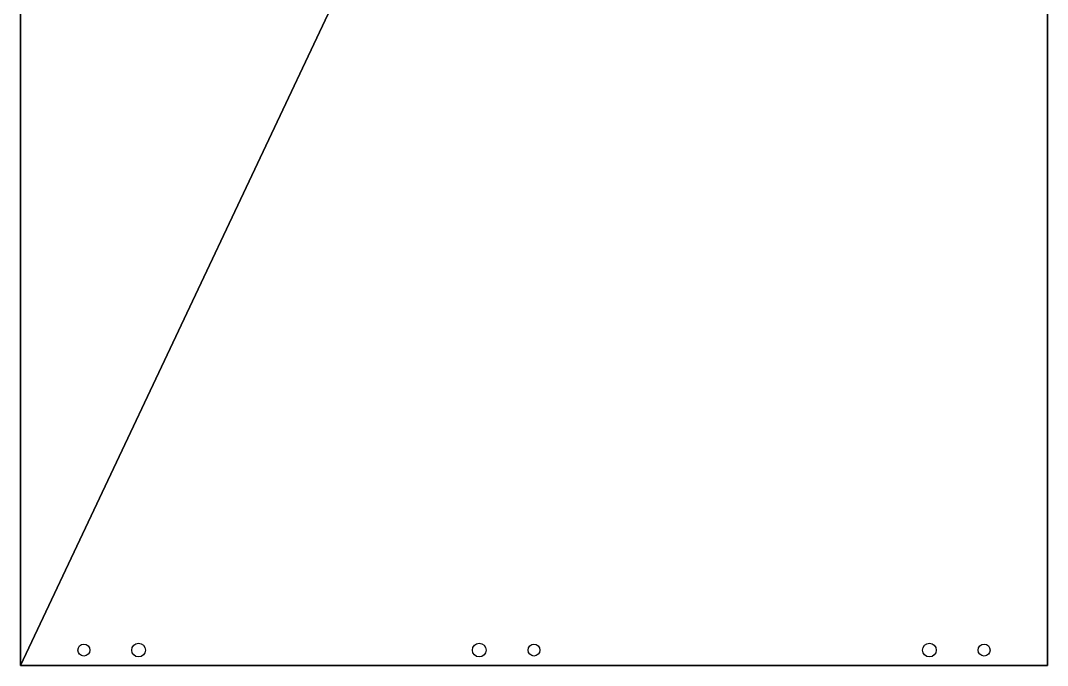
# Model space of a CAD drawing. Header units: millimetres. Extents: x -3650 to 26, y -486 to 1271.
# Drawn here: x -3040 to -2440, y 0 to 376 of the extents above; entities that cross this region are included whole.
import ezdxf

# ---------------------------------------------------------------- set-up
doc = ezdxf.new("R2010")
doc.units = ezdxf.units.MM
doc.header["$LTSCALE"] = 25.4
doc.layers.get('0').update_dxf_attribs({"true_color": 0xffffff})
for name, color, linetype, true_color in [('ABF_cuttingLines', 190, 'Continuous', 0x9900ff), ('D7-DEPTHF-$44817', 134, 'Continuous', 0x009987), ('D8-DEPTH12-$38878', 252, 'Continuous', 0x777799)]:
    doc.layers.add(name, color=color, linetype=linetype, true_color=true_color)

# ---------------------------------------------------------------- blocks, each defined once
blk = doc.blocks.new('Group48#1')
at = {"layer": 'D7-DEPTHF-$44817', "color": 0}
blk.add_circle((9, 0), 3.5, dxfattribs=at)
at = {"layer": 'D8-DEPTH12-$38878', "color": 0}
blk.add_circle((9, -32), 4, dxfattribs=at)
blk = doc.blocks.new('Group52#1')
at = {"layer": 'D7-DEPTHF-$44817', "color": 0}
blk.add_circle((9, 0), 3.5, dxfattribs=at)
at = {"layer": 'D8-DEPTH12-$38878', "color": 0}
blk.add_circle((9, 32), 4, dxfattribs=at)
blk = doc.blocks.new('Group56#1')
at = {"layer": 'D7-DEPTHF-$44817', "color": 0}
blk.add_circle((9, 0), 3.5, dxfattribs=at)
at = {"layer": 'D8-DEPTH12-$38878', "color": 0}
blk.add_circle((9, 32), 4, dxfattribs=at)
blk = doc.blocks.new('Group104#1')
at = {"layer": 'ABF_cuttingLines', "color": 0}
blk.add_polyline3d([(600, -1270, 0), (600, 0, 0), (0, 0, 0), (0, -1270, 0), (600, -1270, 0)], close=True, dxfattribs=at)
blk = doc.blocks.new('_______ ______#9')
at = {"layer": 'ABF_cuttingLines', "color": 0}
for p, q in [((0, 0), (0, -1270)), ((0, 0, 18), (0, -1270, 18)), ((0, 0), (0, -1270)), ((0, 0, 18), (0, -1270, 18)), ((600, -1270), (600, 0)), ((600, -1270, 18), (600, 0, 18)), ((600, -1270), (600, 0)), ((600, -1270, 18), (600, 0, 18)), ((0, -1270), (600, -1270)), ((0, -1270, 18), (600, -1270, 18)), ((0, -1270), (0, -1270, 18)), ((0, -1270), (600, -1270)), ((0, -1270, 18), (600, -1270, 18)), ((0, -1270), (0, -1270, 18)), ((600, -1270), (600, -1270, 18)), ((600, -1270), (600, -1270, 18))]:
    blk.add_line(p, q, dxfattribs=at)
at = {"color": 0, "rotation": 90.00000000000001}
for name, p in [('Group48#1', (37, -1270, 18)), ('Group52#1', (563, -1270, 18)), ('Group56#1', (300, -1270, 18))]:
    blk.add_blockref(name, p, dxfattribs=at)
at = {"layer": 'ABF_cuttingLines', "color": 0}
blk.add_blockref('Group104#1', (0, 0, 18), dxfattribs=at)
at = {"color": 0}
mesh = blk.add_polyface(dxfattribs=at)
corners = [(600, 0), (0, -1270), (0, 0), (600, -1270)]
mesh.append_faces([[corners[k] for k in face] for face in [(0, 1, 2), (1, 0, 3)]], dxfattribs={"vtx0": -1, "color": 0})
at = {"color": 7, "true_color": 0xffffff}
mesh = blk.add_polyface(dxfattribs=at)
corners = [(0, -1270, 18), (600, 0, 18), (0, 0, 18), (600, -1270, 18)]
mesh.append_faces([[corners[k] for k in face] for face in [(0, 1, 2), (1, 0, 3)]], dxfattribs={"vtx0": -1, "color": 7})
at = {"color": 0}
mesh = blk.add_polyface(dxfattribs=at)
corners = [(0, 0, 18), (0, -1270), (0, -1270, 18), (0, 0)]
mesh.append_faces([[corners[k] for k in face] for face in [(0, 1, 2), (1, 0, 3)]], dxfattribs={"vtx0": -1, "color": 0})
mesh = blk.add_polyface(dxfattribs=at)
corners = [(600, 0), (600, -1270, 18), (600, -1270), (600, 0, 18)]
mesh.append_faces([[corners[k] for k in face] for face in [(0, 1, 2), (1, 0, 3)]], dxfattribs={"vtx0": -1, "color": 0})
mesh = blk.add_polyface(dxfattribs=at)
corners = [(600, -1270, 18), (0, -1270), (600, -1270), (0, -1270, 18)]
mesh.append_faces([[corners[k] for k in face] for face in [(0, 1, 2), (1, 0, 3)]], dxfattribs={"vtx0": -1, "color": 0})
blk = doc.blocks.new('_._KRONOSPAN_7045_SU____18__THICKNESS_18')
at = {"color": 0}
blk.add_blockref('_______ ______#9', (-3040, 1270), dxfattribs=at)

msp = doc.modelspace()

# ---------------------------------------------------------------- block references
at = {"color": 0}
msp.add_blockref('_._KRONOSPAN_7045_SU____18__THICKNESS_18', (0, 0), dxfattribs=at)

doc.saveas('drawing.dxf')
